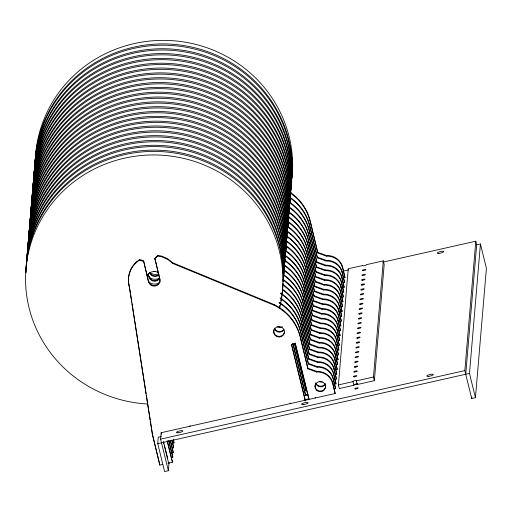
<?xml version="1.0" encoding="UTF-8"?>
<svg xmlns="http://www.w3.org/2000/svg" width="512" height="512" viewBox="0 0 512 512"><rect width="100%" height="100%" fill="white"/><g stroke="black" fill="none" stroke-linecap="round" stroke-linejoin="round"><path stroke-width="0.77" d="M162.803 464.429L159.859 465.094L152.403 434.746L129.178 285.549A25.747 24.922 4.8 0 1 136.538 261.696L139.686 259.507L143.61 260.915L148.531 281.818A5.792 5.606 4.8 0 0 155.507 286.01A5.792 5.606 4.8 0 0 159.802 279.277L154.88 258.374L157.734 255.437L161.574 256.058L167.706 258.746L172.922 262.874L274.035 304.525A49.67 48.083 4.8 0 1 300.883 339.098L307.987 368.877L316.691 372.038A15.706 15.2 4.8 0 1 332.787 383.789L335.174 393.498L161.152 432.717L160.608 439.155L168.358 470.72L164.608 471.565L157.747 443.642L158.291 437.21L161.299 436.531M129.126 286.189A25.747 24.922 4.8 0 1 136.48 262.342L139.635 260.147L139.686 259.507M148.531 281.818L143.61 260.915M159.507 278.682A5.792 5.606 4.8 0 1 148.941 276.992L148.256 273.344M159.802 279.277L154.88 258.374M154.822 259.021L157.677 256.083L157.734 255.437M152.403 434.746L152.454 434.099L159.859 465.094M307.987 368.877L300.832 339.744A49.67 48.083 4.8 0 0 273.984 305.165L172.87 263.52L172.922 262.874M168.358 470.72L168.909 464.282L163.379 441.792M168.96 463.642L169.082 462.246M167.955 463.27L172.378 462.272L172.429 461.626L167.354 440.966M171.309 457.779L172.787 457.446L172.838 456.8L168.89 440.73M171.718 452.947L173.19 452.614L173.248 451.974L170.426 440.493M172.128 448.122L173.6 447.789L173.658 447.142L171.968 440.256M172.538 443.296L174.01 442.963L173.312 439.258M189.946 426.227L190.003 425.587M273.984 305.165L274.035 304.525M290.106 403.654L290.157 403.014M300.832 339.744L300.883 339.098M334.042 389.018L335.584 388.672L333.197 378.957A15.706 15.2 4.8 0 0 317.101 367.213L308.397 364.051L301.293 334.272A49.67 48.083 4.8 0 0 279.136 302.278M334.451 384.192L335.994 383.846L333.606 374.131A15.706 15.2 4.8 0 0 317.51 362.387L308.806 359.219L301.702 329.44A49.67 48.083 4.8 0 0 280.192 297.862M334.861 379.366L336.397 379.014L334.016 369.306A15.706 15.2 4.8 0 0 317.914 357.555L309.21 354.394L302.112 324.614A49.67 48.083 4.8 0 0 280.602 293.037M335.27 374.534L336.806 374.189L334.426 364.474A15.706 15.2 4.8 0 0 318.323 352.73L309.619 349.568L302.522 319.789A49.67 48.083 4.8 0 0 282.285 289.056M335.674 369.709L337.216 369.363L334.829 359.648A15.706 15.2 4.8 0 0 318.733 347.904L310.029 344.736L302.925 314.957A49.67 48.083 4.8 0 0 282.694 284.224M336.083 364.877L337.626 364.531L335.238 354.822A15.706 15.2 4.8 0 0 319.142 343.072L310.438 339.91L303.334 310.131A49.67 48.083 4.8 0 0 283.098 279.398M336.493 360.051L338.035 359.706L335.648 349.99A15.706 15.2 4.8 0 0 319.552 338.246L310.848 335.085L303.744 305.306A49.67 48.083 4.8 0 0 283.507 274.573M336.902 355.226L338.445 354.88L336.058 345.165A15.706 15.2 4.8 0 0 319.962 333.421L311.258 330.253L304.154 300.474A49.67 48.083 4.8 0 0 283.917 269.741M337.312 350.394L338.854 350.048L336.467 340.339A15.706 15.2 4.8 0 0 320.371 328.589L311.667 325.427L304.563 295.648A49.67 48.083 4.8 0 0 284.326 264.915M337.722 345.568L339.264 345.222L336.877 335.507A15.706 15.2 4.8 0 0 320.781 323.763L312.07 320.602L304.973 290.816A49.67 48.083 4.8 0 0 284.736 260.083M338.131 340.742L339.667 340.39L337.286 330.682A15.706 15.2 4.8 0 0 321.184 318.938L312.48 315.77L305.382 285.99A49.67 48.083 4.8 0 0 285.146 255.258M338.541 335.91L340.077 335.565L337.696 325.856A15.706 15.2 4.8 0 0 321.594 314.106L312.89 310.944L305.792 281.165A49.67 48.083 4.8 0 0 285.555 250.432M338.944 331.085L340.486 330.739L338.099 321.024A15.706 15.2 4.8 0 0 322.003 309.28L313.299 306.118L306.195 276.333A49.67 48.083 4.8 0 0 285.965 245.6M339.354 326.259L340.896 325.907L338.509 316.198A15.706 15.2 4.8 0 0 322.413 304.448L313.709 301.286L306.605 271.507A49.67 48.083 4.8 0 0 286.368 240.774M339.763 321.427L341.306 321.082L338.918 311.373A15.706 15.2 4.8 0 0 322.822 299.622L314.118 296.461L307.014 266.682A49.67 48.083 4.8 0 0 286.778 235.949M340.173 316.602L341.715 316.256L339.328 306.541A15.706 15.2 4.8 0 0 323.232 294.797L314.528 291.635L307.424 261.85A49.67 48.083 4.8 0 0 287.187 231.117M340.582 311.776L342.125 311.424L339.738 301.715A15.706 15.2 4.8 0 0 323.642 289.965L314.938 286.803L307.834 257.024A49.67 48.083 4.8 0 0 287.597 226.291M340.992 306.944L342.534 306.598L340.147 296.89A15.706 15.2 4.8 0 0 324.045 285.139L315.341 281.978L308.243 252.198A49.67 48.083 4.8 0 0 288.006 221.466M341.402 302.118L342.938 301.773L340.557 292.058A15.706 15.2 4.8 0 0 324.454 280.314L315.75 277.146L308.653 247.366A49.67 48.083 4.8 0 0 288.416 216.634M341.805 297.293L343.347 296.941L340.96 287.232A15.706 15.2 4.8 0 0 324.864 275.482L316.16 272.32L309.056 242.541A49.67 48.083 4.8 0 0 288.826 211.808M342.214 292.461L343.757 292.115L341.37 282.4A15.706 15.2 4.8 0 0 325.274 270.656L316.57 267.494L309.466 237.715A49.67 48.083 4.8 0 0 289.229 206.982M342.624 287.635L344.166 287.29L341.779 277.574A15.706 15.2 4.8 0 0 325.683 265.83L316.979 262.662L309.875 232.883A49.67 48.083 4.8 0 0 289.638 202.15M343.034 282.81L344.576 282.458L342.189 272.749A15.706 15.2 4.8 0 0 326.093 260.998L317.389 257.837L310.285 228.058A49.67 48.083 4.8 0 0 290.048 197.325M343.443 277.978L344.986 277.632L342.598 267.917A15.706 15.2 4.8 0 0 326.502 256.173L317.798 253.011L310.694 223.232A49.67 48.083 4.8 0 0 290.458 192.499M308.397 364.051L301.293 334.272M308.806 359.219L301.702 329.44M309.21 354.394L302.112 324.614M309.619 349.568L302.522 319.789M310.029 344.736L302.925 314.957M310.438 339.91L303.334 310.131M310.848 335.085L303.744 305.306M311.258 330.253L304.154 300.474M311.667 325.427L304.563 295.648M312.07 320.602L304.973 290.816M312.48 315.77L305.382 285.99M312.89 310.944L305.792 281.165M313.299 306.118L306.195 276.333M313.709 301.286L306.605 271.507M314.118 296.461L307.014 266.682M314.528 291.635L307.424 261.85M314.938 286.803L307.834 257.024M315.341 281.978L308.243 252.198M315.75 277.146L308.653 247.366M316.16 272.32L309.056 242.541M316.57 267.494L309.466 237.715M316.979 262.662L309.875 232.883M317.389 257.837L310.285 228.058M317.798 253.011L310.694 223.232M316.691 372.038L316.742 371.398L308.038 368.237M317.101 367.213L317.152 366.566L308.448 363.405M317.51 362.387L317.562 361.741L308.858 358.579M317.914 357.555L317.971 356.915L309.267 353.754M318.323 352.73L318.381 352.083L309.677 348.922M318.733 347.904L318.79 347.258L310.086 344.096M319.142 343.072L319.2 342.432L310.496 339.264M319.552 338.246L319.603 337.6L310.899 334.438M319.962 333.421L320.013 332.774L311.309 329.613M320.371 328.589L320.422 327.949L311.718 324.781M320.781 323.763L320.832 323.117L312.128 319.955M321.184 318.938L321.242 318.291L312.538 315.13M321.594 314.106L321.651 313.466L312.947 310.298M322.003 309.28L322.061 308.634L313.357 305.472M322.413 304.448L322.47 303.808L313.76 300.646M322.822 299.622L322.874 298.982L314.17 295.814M323.232 294.797L323.283 294.15L314.579 290.989M323.642 289.965L323.693 289.325L314.989 286.163M324.045 285.139L324.102 284.499L315.398 281.331M324.454 280.314L324.512 279.667L315.808 276.506M324.864 275.482L324.922 274.842L316.218 271.68M325.274 270.656L325.331 270.01L316.627 266.848M325.683 265.83L325.734 265.184L317.03 262.022M326.093 260.998L326.144 260.358L317.44 257.197M326.502 256.173L326.554 255.526L317.85 252.365M315.142 398.016L315.2 397.37M332.787 383.789L332.845 383.142A15.706 15.2 4.8 0 0 316.742 371.398M333.197 378.957L333.254 378.317A15.706 15.2 4.8 0 0 317.152 366.566M333.606 374.131L333.658 373.491A15.706 15.2 4.8 0 0 317.562 361.741M334.016 369.306L334.067 368.659A15.706 15.2 4.8 0 0 317.971 356.915M334.426 364.474L334.477 363.834A15.706 15.2 4.8 0 0 318.381 352.083M334.829 359.648L334.886 359.002A15.706 15.2 4.8 0 0 318.79 347.258M335.238 354.822L335.296 354.176A15.706 15.2 4.8 0 0 319.2 342.432M335.648 349.99L335.706 349.35A15.706 15.2 4.8 0 0 319.603 337.6M336.058 345.165L336.115 344.518A15.706 15.2 4.8 0 0 320.013 332.774M336.467 340.339L336.518 339.693A15.706 15.2 4.8 0 0 320.422 327.949M336.877 335.507L336.928 334.867A15.706 15.2 4.8 0 0 320.832 323.117M337.286 330.682L337.338 330.035A15.706 15.2 4.8 0 0 321.242 318.291M337.696 325.856L337.747 325.21A15.706 15.2 4.8 0 0 321.651 313.466M338.099 321.024L338.157 320.384A15.706 15.2 4.8 0 0 322.061 308.634M338.509 316.198L338.566 315.552A15.706 15.2 4.8 0 0 322.47 303.808M338.918 311.373L338.976 310.726A15.706 15.2 4.8 0 0 322.874 298.982M339.328 306.541L339.386 305.901A15.706 15.2 4.8 0 0 323.283 294.15M339.738 301.715L339.789 301.069A15.706 15.2 4.8 0 0 323.693 289.325M340.147 296.89L340.198 296.243A15.706 15.2 4.8 0 0 324.102 284.499M340.557 292.058L340.608 291.418A15.706 15.2 4.8 0 0 324.512 279.667M340.96 287.232L341.018 286.586A15.706 15.2 4.8 0 0 324.922 274.842M341.37 282.4L341.427 281.76A15.706 15.2 4.8 0 0 325.331 270.01M341.779 277.574L341.837 276.934A15.706 15.2 4.8 0 0 325.734 265.184M342.189 272.749L342.246 272.102A15.706 15.2 4.8 0 0 326.144 260.358M342.598 267.917L342.65 267.277A15.706 15.2 4.8 0 0 326.554 255.526M335.174 393.498L332.845 383.142M335.584 388.672L333.254 378.317M335.994 383.846L333.658 373.491M336.397 379.014L334.067 368.659M336.806 374.189L334.477 363.834M337.216 369.363L334.886 359.002M337.626 364.531L335.296 354.176M338.035 359.706L335.706 349.35M338.445 354.88L336.115 344.518M338.854 350.048L336.518 339.693M339.264 345.222L336.928 334.867M339.667 340.39L337.338 330.035M340.077 335.565L337.747 325.21M340.486 330.739L338.157 320.384M340.896 325.907L338.566 315.552M341.306 321.082L338.976 310.726M341.715 316.256L339.386 305.901M342.125 311.424L339.789 301.069M342.534 306.598L340.198 296.243M342.938 301.773L340.608 291.418M343.347 296.941L341.018 286.586M343.757 292.115L341.427 281.76M344.166 287.29L341.837 276.934M344.576 282.458L342.246 272.102M344.986 277.632L342.65 267.277M338.406 384.928L348.243 268.736L362.822 265.491A1.805 0.429 -13.8 0 0 364.467 265.677A1.805 0.429 -13.8 0 0 366.208 264.73L383.296 260.838L384.192 264.48L374.355 380.666L357.197 384.538L356.378 380.832A1.805 0.429 -13.8 0 0 354.733 380.646A1.805 0.429 -13.8 0 0 352.992 381.594L353.952 385.267L339.302 388.57L338.406 384.928L353.062 381.626M374.355 380.666L373.459 377.024L383.296 260.838M465.728 374.234L476.678 244.851L480.435 244L486.4 268.282L475.443 397.67L471.693 398.515L464.832 370.592L475.789 241.21L382.957 262.125M475.443 397.67L469.485 373.389L480.435 244M471.693 398.515L471.827 396.928M357.197 384.538L357.274 384.474A1.805 0.429 -13.8 0 0 355.629 384.288A1.805 0.429 -13.8 0 0 353.888 385.235L353.952 385.267M343.174 271.091L348.634 269.862M304.576 390.925L306.854 390.413M356.301 380.89L373.459 377.024M305.741 394.765L308.019 394.253M304.173 395.75L307.962 394.899M304.576 399.763L309.126 398.739M160.608 439.155L464.832 370.592M157.747 443.642L469.485 373.389M157.677 256.083L161.517 256.698L167.654 259.386L172.87 263.52M139.635 260.147L143.552 261.555M475.789 241.21L476.678 244.851M295.219 342.938L308.928 398.752M308.877 399.398L295.168 343.578L291.411 344.429L305.312 401.018M294.566 343.43L306.182 390.72M294.323 343.296L305.939 390.586M293.018 343.603L305.773 395.546M292.768 343.475L305.53 395.411M291.654 344.557L305.363 400.371M148.205 273.99L148.941 276.992M173.261 439.898L174.01 442.963M171.725 440.134L173.6 447.789M170.189 440.371L173.19 452.614M168.646 440.608L172.787 457.446M167.11 440.845L172.378 462.272M163.629 441.92L164.006 443.475M164.39 445.024L167.629 458.208M161.152 432.717L161.51 434.176M129.178 285.549L131.782 302.138M132.026 303.718L146.144 393.798M146.387 395.379L150.227 419.878M150.477 421.459L152.333 433.312M159.853 278.637A5.792 5.606 4.8 0 1 155.558 285.37A5.792 5.606 4.8 0 1 148.589 281.171M284.525 331.366A5.408 5.235 4.8 0 1 278.266 336.352A5.408 5.235 4.8 0 1 273.946 329.664M325.6 386.138A5.28 5.107 4.8 0 1 318.816 390.854A5.28 5.107 4.8 0 1 315.827 383.264M324.966 383.558A5.28 5.107 4.8 0 1 325.459 384.806M287.949 222.106A49.67 48.083 4.8 0 1 308.186 252.838M33.728 181.222A128.723 124.608 4.8 0 1 166.432 58.47A128.723 124.608 4.8 0 1 290.938 190.349M290.835 191.93A128.723 124.608 4.8 0 1 290.72 193.51M34.074 175.315A128.723 124.608 4.8 0 1 167.136 54.944A128.723 124.608 4.8 0 1 291.315 185.229M291.238 186.803A128.723 124.608 4.8 0 1 291.136 188.39M32.96 188.512A128.723 124.608 4.8 0 1 167.648 68.218A128.723 124.608 4.8 0 1 290.022 201.581M33.21 187.341A128.723 124.608 4.8 0 1 165.914 64.589A128.723 124.608 4.8 0 1 290.419 196.461M32.55 193.344A128.723 124.608 4.8 0 1 165.606 72.973A128.723 124.608 4.8 0 1 289.786 203.251M289.709 204.832A128.723 124.608 4.8 0 1 289.613 206.413M32.813 191.379A128.723 124.608 4.8 0 1 166.317 69.446A128.723 124.608 4.8 0 1 289.965 202.08M288.768 212.454A49.67 48.083 4.8 0 1 309.005 243.187M289.997 197.971A49.67 48.083 4.8 0 1 310.234 228.704M33.331 185.261A128.723 124.608 4.8 0 1 166.835 63.328A128.723 124.608 4.8 0 1 290.483 195.962M33.632 181.722A128.723 124.608 4.8 0 1 166.323 59.757A128.723 124.608 4.8 0 1 290.867 190.842M290.778 192.422A128.723 124.608 4.8 0 1 290.675 194.01M288.358 217.28A49.67 48.083 4.8 0 1 308.595 248.013M289.178 207.622A49.67 48.083 4.8 0 1 309.414 238.355M289.587 202.797A49.67 48.083 4.8 0 1 309.824 233.53M290.406 193.139A49.67 48.083 4.8 0 1 310.637 223.872M35.002 164.371A128.723 124.608 4.8 0 1 169.286 44.058A128.723 124.608 4.8 0 1 292.115 176.653M35.258 163.2A128.723 124.608 4.8 0 1 167.955 40.448A128.723 124.608 4.8 0 1 292.461 172.32M34.592 169.203A128.723 124.608 4.8 0 1 167.654 48.832A128.723 124.608 4.8 0 1 291.827 179.11M291.75 180.691A128.723 124.608 4.8 0 1 291.654 182.272M34.854 167.238A128.723 124.608 4.8 0 1 168.365 45.306A128.723 124.608 4.8 0 1 292.006 177.939M34.15 175.603A128.723 124.608 4.8 0 1 166.835 53.645A128.723 124.608 4.8 0 1 291.386 184.73M34.483 170.49A128.723 124.608 4.8 0 1 166.733 50.086A128.723 124.608 4.8 0 1 291.776 178.822M291.686 181.19A128.723 124.608 4.8 0 1 291.597 182.771M30.912 212.653A128.723 124.608 4.8 0 1 165.606 92.352A128.723 124.608 4.8 0 1 287.974 225.722M31.168 211.475A128.723 124.608 4.8 0 1 163.866 88.723A128.723 124.608 4.8 0 1 288.371 220.602M284.678 260.73A49.67 48.083 4.8 0 1 304.915 291.462M32.102 199.744A128.723 124.608 4.8 0 1 164.794 77.786A128.723 124.608 4.8 0 1 289.344 208.87M32.442 194.63A128.723 124.608 4.8 0 1 166.726 74.31A128.723 124.608 4.8 0 1 289.555 206.906M31.29 209.402A128.723 124.608 4.8 0 1 164.794 87.469A128.723 124.608 4.8 0 1 288.435 220.102M31.584 205.862A128.723 124.608 4.8 0 1 164.275 83.898A128.723 124.608 4.8 0 1 288.826 214.982M288.736 216.563A128.723 124.608 4.8 0 1 288.627 218.144M284.275 265.555A49.67 48.083 4.8 0 1 304.506 296.288M31.686 205.363A128.723 124.608 4.8 0 1 164.384 82.611A128.723 124.608 4.8 0 1 288.89 214.483M288.794 216.064A128.723 124.608 4.8 0 1 288.678 217.651M32.032 199.456A128.723 124.608 4.8 0 1 165.088 79.085A128.723 124.608 4.8 0 1 289.267 209.363M289.19 210.944A128.723 124.608 4.8 0 1 289.094 212.525M28.87 236.794A128.723 124.608 4.8 0 1 163.565 116.493A128.723 124.608 4.8 0 1 285.933 249.862M29.126 235.616A128.723 124.608 4.8 0 1 161.824 112.864A128.723 124.608 4.8 0 1 286.33 244.742M29.242 233.542A128.723 124.608 4.8 0 1 162.752 111.61A128.723 124.608 4.8 0 1 286.394 244.243M29.542 229.997A128.723 124.608 4.8 0 1 162.234 108.038A128.723 124.608 4.8 0 1 286.778 239.123M286.694 240.704A128.723 124.608 4.8 0 1 286.586 242.285M287.539 226.938A49.67 48.083 4.8 0 1 307.776 257.67M285.088 255.904A49.67 48.083 4.8 0 1 305.325 286.637M285.907 246.246A49.67 48.083 4.8 0 1 306.144 276.979M286.726 236.589A49.67 48.083 4.8 0 1 306.963 267.322M30.048 224.672A128.723 124.608 4.8 0 1 162.342 101.907A128.723 124.608 4.8 0 1 287.296 233.005M30.394 218.765A128.723 124.608 4.8 0 1 165.088 98.47A128.723 124.608 4.8 0 1 287.456 231.84M286.317 241.421A49.67 48.083 4.8 0 1 306.554 272.154M29.645 229.504A128.723 124.608 4.8 0 1 162.342 106.752A128.723 124.608 4.8 0 1 286.848 238.624M29.99 223.597A128.723 124.608 4.8 0 1 163.046 103.226A128.723 124.608 4.8 0 1 287.226 233.504M287.149 235.085A128.723 124.608 4.8 0 1 287.053 236.666M287.136 231.763A49.67 48.083 4.8 0 1 307.366 262.496M285.498 251.072A49.67 48.083 4.8 0 1 305.734 281.805M30.502 217.478A128.723 124.608 4.8 0 1 163.565 97.107A128.723 124.608 4.8 0 1 287.744 227.392M287.667 228.966A128.723 124.608 4.8 0 1 287.571 230.547M30.771 215.514A128.723 124.608 4.8 0 1 164.275 93.587A128.723 124.608 4.8 0 1 287.917 226.221M357.734 383.744A1.805 0.429 -13.8 0 1 355.629 384.154M283.866 270.387A49.67 48.083 4.8 0 1 304.102 301.12M147.469 404.006A128.723 124.608 4.8 0 1 26.336 265.158A128.723 124.608 4.8 0 1 175.814 156.826A128.723 124.608 4.8 0 1 279.667 308.198M282.541 289.702A128.723 124.608 4.8 0 1 282.362 291.283M282.157 292.87A128.723 124.608 4.8 0 1 281.933 294.458M281.69 296.038A128.723 124.608 4.8 0 1 281.421 297.613M281.133 299.187A128.723 124.608 4.8 0 1 280.826 300.762M280.493 302.323A128.723 124.608 4.8 0 1 280.147 303.885M279.776 305.434A128.723 124.608 4.8 0 1 279.392 306.976M25.901 271.872A128.723 124.608 4.8 0 1 158.957 151.501A128.723 124.608 4.8 0 1 283.136 281.786M283.059 283.36A128.723 124.608 4.8 0 1 282.963 284.941M282.842 286.528A128.723 124.608 4.8 0 1 282.707 288.115M147.123 275.296A8.365 8.102 4.8 0 1 158.63 272.704M160.294 281.958A8.365 8.102 4.8 0 1 148.467 281.574M282.157 292.378A128.723 124.608 4.8 0 1 281.92 293.958M25.965 272.954A128.723 124.608 4.8 0 1 158.253 150.189A128.723 124.608 4.8 0 1 283.213 281.286M26.31 267.046A128.723 124.608 4.8 0 1 160.998 146.746A128.723 124.608 4.8 0 1 283.373 280.115M158.931 278.362A8.365 8.102 4.8 0 1 148.877 276.749M26.381 267.334A128.723 124.608 4.8 0 1 158.662 145.357A128.723 124.608 4.8 0 1 283.654 275.667M26.682 263.795A128.723 124.608 4.8 0 1 160.186 141.862A128.723 124.608 4.8 0 1 283.834 274.496M158.688 273.837A8.365 8.102 4.8 0 1 149.811 272.41M26.829 260.928A128.723 124.608 4.8 0 1 161.517 140.634A128.723 124.608 4.8 0 1 283.891 274.003M27.078 259.757A128.723 124.608 4.8 0 1 159.782 137.005A128.723 124.608 4.8 0 1 284.288 268.877M27.2 257.677A128.723 124.608 4.8 0 1 160.704 135.75A128.723 124.608 4.8 0 1 284.352 268.384M27.488 254.925A128.723 124.608 4.8 0 1 159.782 132.16A128.723 124.608 4.8 0 1 284.736 263.264M284.646 264.838A128.723 124.608 4.8 0 1 284.544 266.426M27.597 253.638A128.723 124.608 4.8 0 1 160.301 130.886A128.723 124.608 4.8 0 1 284.806 262.765M27.942 247.738A128.723 124.608 4.8 0 1 161.005 127.366A128.723 124.608 4.8 0 1 285.184 257.645M285.107 259.226A128.723 124.608 4.8 0 1 285.005 260.806M28.006 248.813A128.723 124.608 4.8 0 1 160.301 126.048A128.723 124.608 4.8 0 1 285.254 257.146M28.352 242.906A128.723 124.608 4.8 0 1 163.046 122.611A128.723 124.608 4.8 0 1 285.414 255.974M28.429 243.194A128.723 124.608 4.8 0 1 160.71 121.222A128.723 124.608 4.8 0 1 285.696 251.526M285.619 253.107A128.723 124.608 4.8 0 1 285.523 254.688M28.723 239.654A128.723 124.608 4.8 0 1 162.234 117.722A128.723 124.608 4.8 0 1 285.875 250.355M155.232 271.667A5.792 5.606 4.8 0 1 153.734 271.43M280.55 293.677A49.67 48.083 4.8 0 1 302.054 325.261M158.963 274.989A5.792 5.606 4.8 0 1 149.888 273.53M159.014 274.342A5.792 5.606 4.8 0 1 149.939 272.89M282.458 326.797A5.408 5.235 4.8 0 1 277.056 326.624M280.141 298.509A49.67 48.083 4.8 0 1 301.645 330.086M279.789 326.765A5.408 5.235 4.8 0 1 278.394 326.541M322.31 381.933A5.28 5.107 4.8 0 1 319.578 381.843M320.992 381.414A5.28 5.107 4.8 0 1 319.635 381.197M159.558 278.042A5.792 5.606 4.8 0 1 148.992 276.346M284.083 329.773A5.408 5.235 4.8 0 1 274.221 328.192M279.085 302.925A49.67 48.083 4.8 0 1 301.235 334.912M283.245 330.182A5.408 5.235 4.8 0 1 274.778 328.826M325.171 384.48A5.28 5.107 4.8 0 1 315.546 382.938M325.229 383.84A5.28 5.107 4.8 0 1 316.09 383.546M282.227 289.696A49.67 48.083 4.8 0 1 302.464 320.429M282.637 284.87A49.67 48.083 4.8 0 1 302.874 315.603M283.046 280.038A49.67 48.083 4.8 0 1 303.283 310.771M283.456 275.213A49.67 48.083 4.8 0 1 303.693 305.946M354.605 372.032A1.805 0.429 -13.8 0 0 357.267 371.046A1.805 0.429 -13.8 0 0 354.669 371.251A1.805 0.429 -13.8 0 0 354.605 372.032M354.195 376.858A1.805 0.429 -13.8 0 0 356.858 375.872A1.805 0.429 -13.8 0 0 354.259 376.077A1.805 0.429 -13.8 0 0 354.195 376.858M357.466 338.234A1.805 0.429 -13.8 0 0 360.128 337.254A1.805 0.429 -13.8 0 0 357.53 337.453A1.805 0.429 -13.8 0 0 357.466 338.234M359.507 314.093A1.805 0.429 -13.8 0 0 362.17 313.114A1.805 0.429 -13.8 0 0 359.571 313.312A1.805 0.429 -13.8 0 0 359.507 314.093M357.056 343.059A1.805 0.429 -13.8 0 0 359.718 342.08A1.805 0.429 -13.8 0 0 357.12 342.285A1.805 0.429 -13.8 0 0 357.056 343.059M355.418 362.374A1.805 0.429 -13.8 0 0 358.08 361.389A1.805 0.429 -13.8 0 0 355.488 361.594A1.805 0.429 -13.8 0 0 355.418 362.374M358.688 323.75A1.805 0.429 -13.8 0 0 361.35 322.771A1.805 0.429 -13.8 0 0 358.758 322.97A1.805 0.429 -13.8 0 0 358.688 323.75M356.646 347.891A1.805 0.429 -13.8 0 0 359.309 346.906A1.805 0.429 -13.8 0 0 356.71 347.11A1.805 0.429 -13.8 0 0 356.646 347.891M356.237 352.717A1.805 0.429 -13.8 0 0 358.899 351.738A1.805 0.429 -13.8 0 0 356.307 351.936A1.805 0.429 -13.8 0 0 356.237 352.717M357.875 333.408A1.805 0.429 -13.8 0 0 360.538 332.422A1.805 0.429 -13.8 0 0 357.939 332.627A1.805 0.429 -13.8 0 0 357.875 333.408M363.187 270.643A1.805 0.429 -13.8 0 0 365.85 269.664A1.805 0.429 -13.8 0 0 363.251 269.862A1.805 0.429 -13.8 0 0 363.187 270.643M355.014 367.2A1.805 0.429 -13.8 0 0 357.677 366.221A1.805 0.429 -13.8 0 0 355.078 366.419A1.805 0.429 -13.8 0 0 355.014 367.2M358.285 328.576A1.805 0.429 -13.8 0 0 360.941 327.597A1.805 0.429 -13.8 0 0 358.349 327.795A1.805 0.429 -13.8 0 0 358.285 328.576M360.736 299.61A1.805 0.429 -13.8 0 0 363.398 298.63A1.805 0.429 -13.8 0 0 360.8 298.829A1.805 0.429 -13.8 0 0 360.736 299.61M361.146 294.784A1.805 0.429 -13.8 0 0 363.808 293.798A1.805 0.429 -13.8 0 0 361.21 294.003A1.805 0.429 -13.8 0 0 361.146 294.784M361.549 289.958A1.805 0.429 -13.8 0 0 364.211 288.973A1.805 0.429 -13.8 0 0 361.619 289.178A1.805 0.429 -13.8 0 0 361.549 289.958M359.917 309.267A1.805 0.429 -13.8 0 0 362.579 308.282A1.805 0.429 -13.8 0 0 359.981 308.486A1.805 0.429 -13.8 0 0 359.917 309.267M359.098 318.925A1.805 0.429 -13.8 0 0 361.76 317.939A1.805 0.429 -13.8 0 0 359.168 318.144A1.805 0.429 -13.8 0 0 359.098 318.925M360.326 304.442A1.805 0.429 -13.8 0 0 362.989 303.456A1.805 0.429 -13.8 0 0 360.39 303.661A1.805 0.429 -13.8 0 0 360.326 304.442M362.368 280.301A1.805 0.429 -13.8 0 0 365.03 279.315A1.805 0.429 -13.8 0 0 362.438 279.52A1.805 0.429 -13.8 0 0 362.368 280.301M362.778 275.475A1.805 0.429 -13.8 0 0 365.44 274.49A1.805 0.429 -13.8 0 0 362.842 274.694A1.805 0.429 -13.8 0 0 362.778 275.475M355.827 357.549A1.805 0.429 -13.8 0 0 358.49 356.563A1.805 0.429 -13.8 0 0 355.898 356.768A1.805 0.429 -13.8 0 0 355.827 357.549M361.958 285.126A1.805 0.429 -13.8 0 0 364.621 284.147A1.805 0.429 -13.8 0 0 362.029 284.346A1.805 0.429 -13.8 0 0 361.958 285.126M275.142 335.411A5.408 5.235 4.8 0 0 284.25 333.357A5.408 5.235 4.8 0 0 277.818 326.733A5.408 5.235 4.8 0 0 275.142 335.411M316.435 390.099A5.28 5.107 4.8 0 0 325.325 388.096A5.28 5.107 4.8 0 0 319.046 381.632A5.28 5.107 4.8 0 0 316.435 390.099M355.578 388.966A1.805 0.429 -13.8 0 0 358.24 387.987A1.805 0.429 -13.8 0 0 355.642 388.186A1.805 0.429 -13.8 0 0 355.578 388.966M438.771 253.414A3.347 0.8 -13.8 0 0 443.712 251.59A3.347 0.8 -13.8 0 0 438.893 251.968A3.347 0.8 -13.8 0 0 438.771 253.414M177.971 432.794A3.347 0.8 -13.8 0 0 182.912 430.97A3.347 0.8 -13.8 0 0 178.093 431.347A3.347 0.8 -13.8 0 0 177.971 432.794M303.168 404.582A3.347 0.8 -13.8 0 0 308.109 402.758A3.347 0.8 -13.8 0 0 303.29 403.13A3.347 0.8 -13.8 0 0 303.168 404.582M428.358 376.365A3.347 0.8 -13.8 0 0 433.306 374.541A3.347 0.8 -13.8 0 0 428.48 374.918A3.347 0.8 -13.8 0 0 428.358 376.365"/></g></svg>
